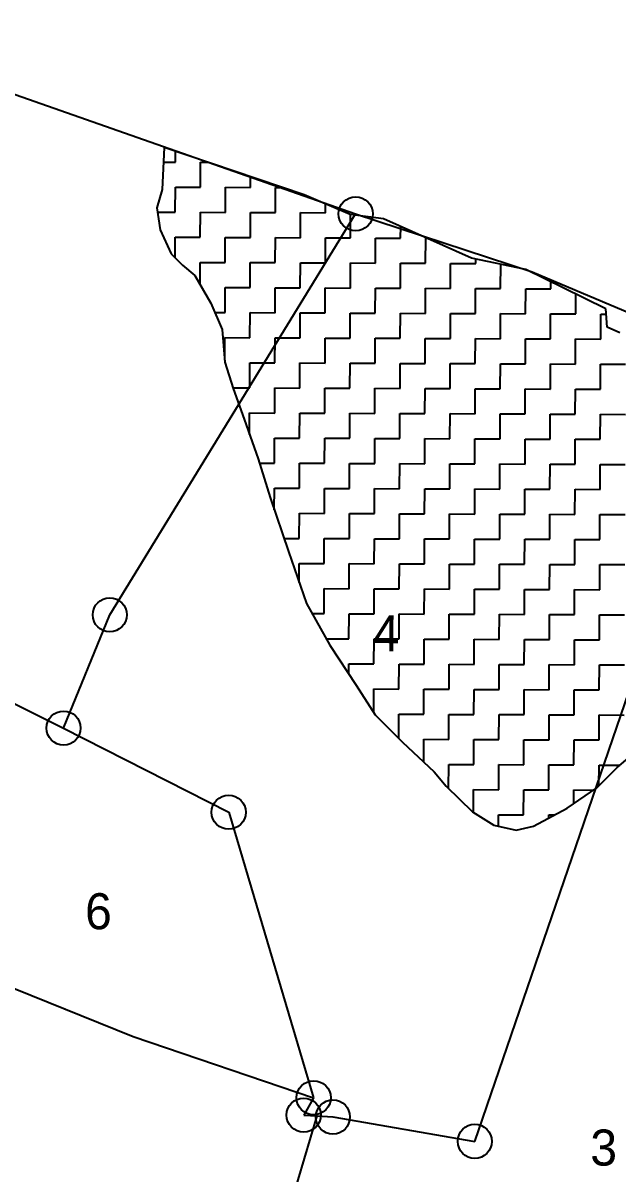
# Model space of a CAD drawing. Header units: metres. Extents: x 274536 to 279488, y 2074615 to 2078106.
# Drawn here: x 278578 to 278699.1, y 2076918.6 to 2077152.9 of the extents above; entities that cross this region are included whole.
import ezdxf

# ---------------------------------------------------------------- set-up
doc = ezdxf.new("R2010")
doc.units = ezdxf.units.M
for name, color, linetype in [('POLY_HATCH', 12, 'Continuous'), ('POLY_PARCEL', 6, 'Continuous'), ('TEXT_PARCEL', 7, 'Continuous'), ('V_BOUND_LINE', 7, 'Continuous')]:
    doc.layers.add(name, color=color, linetype=linetype)
doc.styles.add('TEXT_MAP', font='', dxfattribs={"height": 1.8})
doc.styles.get('TEXT_MAP').set_extended_font_data('Kruti Dev 050')

msp = doc.modelspace()

# ---------------------------------------------------------------- linework, layer by layer
for centre in [(278645.69, 2077114.05), (278595.62, 2077032.42), (278586.22, 2077009.37), (278619.84, 2076992.23), (278637.14, 2076934.11), (278635.11, 2076930.58), (278641.07, 2076930.19), (278669.94, 2076925.23)]:
    msp.add_circle(centre, 3.47)
at = {"layer": 'POLY_HATCH'}
for p, q in [((278606.72, 2077127.57), (278606.31, 2077118.99)), ((278635.21, 2077117.95), (278606.72, 2077127.57)), ((278606.31, 2077118.99), (278605.18, 2077115.27)), ((278644.57, 2077113.94), (278635.21, 2077117.95)), ((278605.18, 2077115.27), (278605.9, 2077110.79)), ((278651.38, 2077113.06), (278644.57, 2077113.94)), ((278669.25, 2077105.04), (278651.38, 2077113.06)), ((278605.9, 2077110.79), (278608.12, 2077105.93)), ((278608.12, 2077105.93), (278610.45, 2077103.58)), ((278680.32, 2077102.73), (278669.25, 2077105.04)), ((278610.45, 2077103.58), (278612.93, 2077101.5)), ((278687.97, 2077099.01), (278680.32, 2077102.73)), ((278612.93, 2077101.5), (278616.23, 2077095.89)), ((278696.65, 2077094.68), (278687.97, 2077099.01)), ((278616.23, 2077095.89), (278618.49, 2077090.5)), ((278696.92, 2077090.99), (278696.65, 2077094.68)), ((278618.49, 2077090.5), (278619.08, 2077083.87)), ((278699.47, 2077089.85), (278696.92, 2077090.99)), ((278619.08, 2077083.87), (278620.72, 2077078.48)), ((278620.72, 2077078.48), (278622.97, 2077072.25)), ((278622.97, 2077072.25), (278625.85, 2077064.16)), ((278625.85, 2077064.16), (278628.3, 2077056.28)), ((278628.3, 2077056.28), (278631.99, 2077045.29)), ((278631.99, 2077045.29), (278635.68, 2077034.72)), ((278635.68, 2077034.72), (278640.41, 2077026.21)), ((278640.41, 2077026.21), (278645.77, 2077018.11)), ((278645.77, 2077018.11), (278649.68, 2077012.09)), ((278649.68, 2077012.09), (278655.26, 2077006.47)), ((278655.26, 2077006.47), (278661.66, 2077000.44)), ((278698.97, 2077001.33), (278706.66, 2077007.93)), ((278694.81, 2076997.21), (278698.97, 2077001.33)), ((278661.66, 2077000.44), (278664.13, 2076997.53)), ((278664.13, 2076997.53), (278669.5, 2076992.33)), ((278688.78, 2076993.09), (278694.81, 2076997.21)), ((278669.5, 2076992.33), (278673.84, 2076989.62)), ((278681.93, 2076989.39), (278688.78, 2076993.09)), ((278673.84, 2076989.62), (278678.4, 2076988.57)), ((278678.4, 2076988.57), (278681.93, 2076989.39))]:
    msp.add_line(p, q, dxfattribs=at)
at = {"layer": 'POLY_HATCH', "linetype": 'Continuous'}
for p, q in [((278609, 2077124.59), (278609.01, 2077126.79)), ((278606.57, 2077124.6), (278609, 2077124.59)), ((278614.08, 2077119.47), (278614.1, 2077124.57)), ((278614.1, 2077124.57), (278615.61, 2077124.56)), ((278624.29, 2077119.43), (278624.29, 2077121.63)), ((278608.96, 2077114.39), (278608.98, 2077119.49)), ((278608.98, 2077119.49), (278614.08, 2077119.47)), ((278619.17, 2077114.35), (278619.19, 2077119.45)), ((278619.19, 2077119.45), (278624.29, 2077119.43)), ((278629.37, 2077114.31), (278629.39, 2077119.41)), ((278629.39, 2077119.41), (278630.9, 2077119.4)), ((278639.57, 2077114.27), (278639.58, 2077116.08)), ((278605.32, 2077114.4), (278608.96, 2077114.39)), ((278614.05, 2077109.27), (278614.07, 2077114.37)), ((278614.07, 2077114.37), (278619.17, 2077114.35)), ((278624.25, 2077109.23), (278624.27, 2077114.33)), ((278624.27, 2077114.33), (278629.37, 2077114.31)), ((278634.45, 2077109.19), (278634.47, 2077114.29)), ((278634.47, 2077114.29), (278639.57, 2077114.27)), ((278644.65, 2077109.15), (278644.67, 2077113.93)), ((278654.85, 2077109.11), (278654.86, 2077111.5)), ((278608.93, 2077105.12), (278608.95, 2077109.29)), ((278608.95, 2077109.29), (278614.05, 2077109.27)), ((278619.13, 2077104.15), (278619.15, 2077109.25)), ((278619.15, 2077109.25), (278624.25, 2077109.23)), ((278629.33, 2077104.11), (278629.35, 2077109.21)), ((278629.35, 2077109.21), (278634.45, 2077109.19)), ((278639.53, 2077104.07), (278639.55, 2077109.17)), ((278639.55, 2077109.17), (278644.65, 2077109.15)), ((278649.73, 2077104.03), (278649.75, 2077109.13)), ((278649.75, 2077109.13), (278654.85, 2077109.11)), ((278659.93, 2077103.99), (278659.95, 2077109.09)), ((278659.95, 2077109.09), (278660.23, 2077109.09)), ((278670.13, 2077103.95), (278670.14, 2077104.86)), ((278614.01, 2077099.67), (278614.03, 2077104.17)), ((278614.03, 2077104.17), (278619.13, 2077104.15)), ((278624.21, 2077099.03), (278624.23, 2077104.13)), ((278624.23, 2077104.13), (278629.33, 2077104.11)), ((278634.41, 2077098.99), (278634.43, 2077104.09)), ((278634.43, 2077104.09), (278639.53, 2077104.07)), ((278644.61, 2077098.95), (278644.63, 2077104.05)), ((278644.63, 2077104.05), (278649.73, 2077104.03)), ((278654.81, 2077098.91), (278654.83, 2077104.01)), ((278654.83, 2077104.01), (278659.93, 2077103.99)), ((278665.01, 2077098.87), (278665.03, 2077103.97)), ((278665.03, 2077103.97), (278670.13, 2077103.95)), ((278675.21, 2077098.83), (278675.23, 2077103.79)), ((278685.41, 2077098.79), (278685.42, 2077100.25)), ((278619.09, 2077093.95), (278619.11, 2077099.05)), ((278619.11, 2077099.05), (278624.21, 2077099.03)), ((278629.29, 2077093.91), (278629.31, 2077099.01)), ((278629.31, 2077099.01), (278634.41, 2077098.99)), ((278639.49, 2077093.87), (278639.51, 2077098.97)), ((278639.51, 2077098.97), (278644.61, 2077098.95)), ((278649.69, 2077093.83), (278649.71, 2077098.93)), ((278649.71, 2077098.93), (278654.81, 2077098.91)), ((278659.89, 2077093.79), (278659.91, 2077098.89)), ((278659.91, 2077098.89), (278665.01, 2077098.87)), ((278670.09, 2077093.75), (278670.11, 2077098.85)), ((278670.11, 2077098.85), (278675.21, 2077098.83)), ((278680.29, 2077093.71), (278680.31, 2077098.81)), ((278680.31, 2077098.81), (278685.41, 2077098.79)), ((278690.5, 2077093.67), (278690.51, 2077097.74)), ((278617.04, 2077093.95), (278619.09, 2077093.95)), ((278624.17, 2077088.83), (278624.19, 2077093.93)), ((278624.19, 2077093.93), (278629.29, 2077093.91)), ((278634.37, 2077088.79), (278634.39, 2077093.89)), ((278634.39, 2077093.89), (278639.49, 2077093.87)), ((278644.57, 2077088.75), (278644.59, 2077093.85)), ((278644.59, 2077093.85), (278649.69, 2077093.83)), ((278654.77, 2077088.71), (278654.79, 2077093.81)), ((278654.79, 2077093.81), (278659.89, 2077093.79)), ((278664.97, 2077088.67), (278664.99, 2077093.77)), ((278664.99, 2077093.77), (278670.09, 2077093.75)), ((278675.17, 2077088.63), (278675.19, 2077093.73)), ((278675.19, 2077093.73), (278680.29, 2077093.71)), ((278685.37, 2077088.59), (278685.39, 2077093.69)), ((278685.39, 2077093.69), (278690.5, 2077093.67)), ((278695.58, 2077088.55), (278695.6, 2077093.65)), ((278695.6, 2077093.65), (278696.73, 2077093.65)), ((278619.05, 2077084.23), (278619.07, 2077088.85)), ((278619.07, 2077088.85), (278624.17, 2077088.83)), ((278629.25, 2077083.71), (278629.27, 2077088.81)), ((278629.27, 2077088.81), (278634.37, 2077088.79)), ((278639.45, 2077083.67), (278639.47, 2077088.77)), ((278639.47, 2077088.77), (278644.57, 2077088.75)), ((278649.65, 2077083.63), (278649.67, 2077088.73)), ((278649.67, 2077088.73), (278654.77, 2077088.71)), ((278659.85, 2077083.59), (278659.87, 2077088.69)), ((278659.87, 2077088.69), (278664.97, 2077088.67)), ((278670.05, 2077083.55), (278670.07, 2077088.65)), ((278670.07, 2077088.65), (278675.17, 2077088.63)), ((278680.25, 2077083.51), (278680.27, 2077088.61)), ((278680.27, 2077088.61), (278685.37, 2077088.59)), ((278690.46, 2077083.47), (278690.48, 2077088.57)), ((278690.48, 2077088.57), (278695.58, 2077088.55)), ((278624.13, 2077078.62), (278624.15, 2077083.73)), ((278624.15, 2077083.73), (278629.25, 2077083.71)), ((278634.33, 2077078.59), (278634.35, 2077083.69)), ((278634.35, 2077083.69), (278639.45, 2077083.67)), ((278644.53, 2077078.55), (278644.55, 2077083.65)), ((278644.55, 2077083.65), (278649.65, 2077083.63)), ((278654.73, 2077078.51), (278654.75, 2077083.61)), ((278654.75, 2077083.61), (278659.85, 2077083.59)), ((278664.93, 2077078.47), (278664.95, 2077083.57)), ((278664.95, 2077083.57), (278670.05, 2077083.55)), ((278675.13, 2077078.43), (278675.15, 2077083.53)), ((278675.15, 2077083.53), (278680.25, 2077083.51)), ((278685.34, 2077078.39), (278685.36, 2077083.49)), ((278685.36, 2077083.49), (278690.46, 2077083.47)), ((278695.54, 2077078.35), (278695.56, 2077083.45)), ((278695.56, 2077083.45), (278700.66, 2077083.43)), ((278620.67, 2077078.64), (278624.13, 2077078.62)), ((278629.21, 2077073.5), (278629.23, 2077078.61)), ((278629.23, 2077078.61), (278634.33, 2077078.59)), ((278639.41, 2077073.47), (278639.43, 2077078.57)), ((278639.43, 2077078.57), (278644.53, 2077078.55)), ((278649.61, 2077073.43), (278649.63, 2077078.53)), ((278649.63, 2077078.53), (278654.73, 2077078.51)), ((278659.81, 2077073.39), (278659.83, 2077078.49)), ((278659.83, 2077078.49), (278664.93, 2077078.47)), ((278670.01, 2077073.35), (278670.03, 2077078.45)), ((278670.03, 2077078.45), (278675.13, 2077078.43)), ((278680.22, 2077073.31), (278680.24, 2077078.41)), ((278680.24, 2077078.41), (278685.34, 2077078.39)), ((278690.42, 2077073.27), (278690.44, 2077078.37)), ((278690.44, 2077078.37), (278695.54, 2077078.35)), ((278624.09, 2077069.11), (278624.11, 2077073.52)), ((278624.11, 2077073.52), (278629.21, 2077073.5)), ((278634.29, 2077068.38), (278634.31, 2077073.48)), ((278634.31, 2077073.48), (278639.41, 2077073.47)), ((278644.49, 2077068.35), (278644.51, 2077073.45)), ((278644.51, 2077073.45), (278649.61, 2077073.43)), ((278654.69, 2077068.31), (278654.71, 2077073.41)), ((278654.71, 2077073.41), (278659.81, 2077073.39)), ((278664.89, 2077068.27), (278664.91, 2077073.37)), ((278664.91, 2077073.37), (278670.01, 2077073.35)), ((278675.1, 2077068.23), (278675.11, 2077073.33)), ((278675.11, 2077073.33), (278680.22, 2077073.31)), ((278685.3, 2077068.19), (278685.32, 2077073.29)), ((278685.32, 2077073.29), (278690.42, 2077073.27)), ((278695.5, 2077068.15), (278695.52, 2077073.25)), ((278695.52, 2077073.25), (278700.62, 2077073.23)), ((278629.17, 2077063.3), (278629.19, 2077068.4)), ((278629.19, 2077068.4), (278634.29, 2077068.38)), ((278639.37, 2077063.26), (278639.39, 2077068.36)), ((278639.39, 2077068.36), (278644.49, 2077068.35)), ((278649.57, 2077063.22), (278649.59, 2077068.33)), ((278649.59, 2077068.33), (278654.69, 2077068.31)), ((278659.77, 2077063.19), (278659.79, 2077068.29)), ((278659.79, 2077068.29), (278664.89, 2077068.27)), ((278669.97, 2077063.15), (278669.99, 2077068.25)), ((278669.99, 2077068.25), (278675.1, 2077068.23)), ((278680.18, 2077063.11), (278680.2, 2077068.21)), ((278680.2, 2077068.21), (278685.3, 2077068.19)), ((278690.38, 2077063.07), (278690.4, 2077068.17)), ((278690.4, 2077068.17), (278695.5, 2077068.15)), ((278626.11, 2077063.32), (278629.17, 2077063.3)), ((278634.25, 2077058.18), (278634.27, 2077063.28)), ((278634.27, 2077063.28), (278639.37, 2077063.26)), ((278644.45, 2077058.14), (278644.47, 2077063.24)), ((278644.47, 2077063.24), (278649.57, 2077063.22)), ((278654.65, 2077058.1), (278654.67, 2077063.21)), ((278654.67, 2077063.21), (278659.77, 2077063.19)), ((278664.85, 2077058.07), (278664.87, 2077063.17)), ((278664.87, 2077063.17), (278669.97, 2077063.15)), ((278675.06, 2077058.03), (278675.08, 2077063.13)), ((278675.08, 2077063.13), (278680.18, 2077063.11)), ((278685.26, 2077057.99), (278685.28, 2077063.09)), ((278685.28, 2077063.09), (278690.38, 2077063.07)), ((278695.46, 2077057.95), (278695.48, 2077063.05)), ((278695.48, 2077063.05), (278700.58, 2077063.03)), ((278629.13, 2077053.8), (278629.15, 2077058.2)), ((278629.15, 2077058.2), (278634.25, 2077058.18)), ((278639.33, 2077053.06), (278639.35, 2077058.16)), ((278639.35, 2077058.16), (278644.45, 2077058.14)), ((278649.53, 2077053.02), (278649.55, 2077058.12)), ((278649.55, 2077058.12), (278654.65, 2077058.1)), ((278659.73, 2077052.98), (278659.75, 2077058.08)), ((278659.75, 2077058.08), (278664.85, 2077058.07)), ((278669.94, 2077052.94), (278669.96, 2077058.05)), ((278669.96, 2077058.05), (278675.06, 2077058.03)), ((278680.14, 2077052.91), (278680.16, 2077058.01)), ((278680.16, 2077058.01), (278685.26, 2077057.99)), ((278690.34, 2077052.87), (278690.36, 2077057.97)), ((278690.36, 2077057.97), (278695.46, 2077057.95)), ((278634.21, 2077047.98), (278634.23, 2077053.08)), ((278634.23, 2077053.08), (278639.33, 2077053.06)), ((278644.41, 2077047.94), (278644.43, 2077053.04)), ((278644.43, 2077053.04), (278649.53, 2077053.02)), ((278654.61, 2077047.9), (278654.63, 2077053)), ((278654.63, 2077053), (278659.73, 2077052.98)), ((278664.82, 2077047.86), (278664.83, 2077052.96)), ((278664.83, 2077052.96), (278669.94, 2077052.94)), ((278675.02, 2077047.82), (278675.04, 2077052.93)), ((278675.04, 2077052.93), (278680.14, 2077052.91)), ((278685.22, 2077047.79), (278685.24, 2077052.89)), ((278685.24, 2077052.89), (278690.34, 2077052.87)), ((278695.42, 2077047.75), (278695.44, 2077052.85)), ((278695.44, 2077052.85), (278700.54, 2077052.83)), ((278631.08, 2077047.99), (278634.21, 2077047.98)), ((278639.29, 2077042.86), (278639.31, 2077047.96)), ((278639.31, 2077047.96), (278644.41, 2077047.94)), ((278649.49, 2077042.82), (278649.51, 2077047.92)), ((278649.51, 2077047.92), (278654.61, 2077047.9)), ((278659.7, 2077042.78), (278659.71, 2077047.88)), ((278659.71, 2077047.88), (278664.82, 2077047.86)), ((278669.9, 2077042.74), (278669.92, 2077047.84)), ((278669.92, 2077047.84), (278675.02, 2077047.82)), ((278680.1, 2077042.7), (278680.12, 2077047.81)), ((278680.12, 2077047.81), (278685.22, 2077047.79)), ((278690.3, 2077042.67), (278690.32, 2077047.77)), ((278690.32, 2077047.77), (278695.42, 2077047.75)), ((278634.18, 2077039.02), (278634.19, 2077042.88)), ((278634.19, 2077042.88), (278639.29, 2077042.86)), ((278644.37, 2077037.74), (278644.39, 2077042.84)), ((278644.39, 2077042.84), (278649.49, 2077042.82)), ((278654.57, 2077037.7), (278654.59, 2077042.8)), ((278654.59, 2077042.8), (278659.7, 2077042.78)), ((278664.78, 2077037.66), (278664.8, 2077042.76)), ((278664.8, 2077042.76), (278669.9, 2077042.74)), ((278674.98, 2077037.62), (278675, 2077042.72)), ((278675, 2077042.72), (278680.1, 2077042.7)), ((278685.18, 2077037.58), (278685.2, 2077042.68)), ((278685.2, 2077042.68), (278690.3, 2077042.67)), ((278695.38, 2077037.54), (278695.4, 2077042.65)), ((278695.4, 2077042.65), (278700.5, 2077042.63)), ((278639.25, 2077032.66), (278639.27, 2077037.76)), ((278639.27, 2077037.76), (278644.37, 2077037.74)), ((278649.45, 2077032.62), (278649.47, 2077037.72)), ((278649.47, 2077037.72), (278654.57, 2077037.7)), ((278659.66, 2077032.58), (278659.68, 2077037.68)), ((278659.68, 2077037.68), (278664.78, 2077037.66)), ((278669.86, 2077032.54), (278669.88, 2077037.64)), ((278669.88, 2077037.64), (278674.98, 2077037.62)), ((278680.06, 2077032.5), (278680.08, 2077037.6)), ((278680.08, 2077037.6), (278685.18, 2077037.58)), ((278690.26, 2077032.46), (278690.28, 2077037.56)), ((278690.28, 2077037.56), (278695.38, 2077037.54)), ((278636.82, 2077032.67), (278639.25, 2077032.66)), ((278644.33, 2077027.54), (278644.35, 2077032.64)), ((278644.35, 2077032.64), (278649.45, 2077032.62)), ((278654.54, 2077027.5), (278654.56, 2077032.6)), ((278654.56, 2077032.6), (278659.66, 2077032.58)), ((278664.74, 2077027.46), (278664.76, 2077032.56)), ((278664.76, 2077032.56), (278669.86, 2077032.54)), ((278674.94, 2077027.42), (278674.96, 2077032.52)), ((278674.96, 2077032.52), (278680.06, 2077032.5)), ((278685.14, 2077027.38), (278685.16, 2077032.48)), ((278685.16, 2077032.48), (278690.26, 2077032.46)), ((278695.34, 2077027.34), (278695.36, 2077032.44)), ((278695.36, 2077032.44), (278700.46, 2077032.42)), ((278639.66, 2077027.56), (278644.33, 2077027.54)), ((278649.42, 2077022.42), (278649.43, 2077027.52)), ((278649.43, 2077027.52), (278654.54, 2077027.5)), ((278659.62, 2077022.38), (278659.64, 2077027.48)), ((278659.64, 2077027.48), (278664.74, 2077027.46)), ((278669.82, 2077022.34), (278669.84, 2077027.44)), ((278669.84, 2077027.44), (278674.94, 2077027.42)), ((278680.02, 2077022.3), (278680.04, 2077027.4)), ((278680.04, 2077027.4), (278685.14, 2077027.38)), ((278690.22, 2077022.26), (278690.24, 2077027.36)), ((278690.24, 2077027.36), (278695.34, 2077027.34)), ((278644.31, 2077022.44), (278649.42, 2077022.42)), ((278644.31, 2077020.32), (278644.31, 2077022.44)), ((278654.5, 2077017.3), (278654.52, 2077022.4)), ((278654.52, 2077022.4), (278659.62, 2077022.38)), ((278664.7, 2077017.26), (278664.72, 2077022.36)), ((278664.72, 2077022.36), (278669.82, 2077022.34)), ((278674.9, 2077017.22), (278674.92, 2077022.32)), ((278674.92, 2077022.32), (278680.02, 2077022.3)), ((278685.1, 2077017.18), (278685.12, 2077022.28)), ((278685.12, 2077022.28), (278690.22, 2077022.26)), ((278695.3, 2077017.14), (278695.32, 2077022.24)), ((278695.32, 2077022.24), (278700.42, 2077022.22)), ((278649.38, 2077012.56), (278649.4, 2077017.32)), ((278649.4, 2077017.32), (278654.5, 2077017.3)), ((278659.58, 2077012.18), (278659.6, 2077017.28)), ((278659.6, 2077017.28), (278664.7, 2077017.26)), ((278669.78, 2077012.14), (278669.8, 2077017.24)), ((278669.8, 2077017.24), (278674.9, 2077017.22)), ((278679.98, 2077012.1), (278680, 2077017.2)), ((278680, 2077017.2), (278685.1, 2077017.18)), ((278690.18, 2077012.06), (278690.2, 2077017.16)), ((278690.2, 2077017.16), (278695.3, 2077017.14)), ((278654.46, 2077007.28), (278654.48, 2077012.2)), ((278654.48, 2077012.2), (278659.58, 2077012.18)), ((278664.66, 2077007.06), (278664.68, 2077012.16)), ((278664.68, 2077012.16), (278669.78, 2077012.14)), ((278674.86, 2077007.02), (278674.88, 2077012.12)), ((278674.88, 2077012.12), (278679.98, 2077012.1)), ((278685.06, 2077006.98), (278685.08, 2077012.08)), ((278685.08, 2077012.08), (278690.18, 2077012.06)), ((278695.26, 2077006.94), (278695.28, 2077012.04)), ((278695.28, 2077012.04), (278700.38, 2077012.02)), ((278659.54, 2077002.44), (278659.56, 2077007.08)), ((278659.56, 2077007.08), (278664.66, 2077007.06)), ((278669.74, 2077001.94), (278669.76, 2077007.04)), ((278669.76, 2077007.04), (278674.86, 2077007.02)), ((278679.94, 2077001.9), (278679.96, 2077007)), ((278679.96, 2077007), (278685.06, 2077006.98)), ((278690.14, 2077001.86), (278690.16, 2077006.96)), ((278690.16, 2077006.96), (278695.26, 2077006.94)), ((278664.62, 2076997.06), (278664.64, 2077001.96)), ((278664.64, 2077001.96), (278669.74, 2077001.94)), ((278674.82, 2076996.82), (278674.84, 2077001.92)), ((278674.84, 2077001.92), (278679.94, 2077001.9)), ((278685.02, 2076996.78), (278685.04, 2077001.88)), ((278685.04, 2077001.88), (278690.14, 2077001.86)), ((278695.23, 2076997.62), (278695.24, 2077001.84)), ((278695.24, 2077001.84), (278699.54, 2077001.82)), ((278669.7, 2076992.21), (278669.72, 2076996.84)), ((278669.72, 2076996.84), (278674.82, 2076996.82)), ((278679.9, 2076991.7), (278679.92, 2076996.8)), ((278679.92, 2076996.8), (278685.02, 2076996.78)), ((278690.11, 2076994), (278690.12, 2076996.76)), ((278690.12, 2076996.76), (278694.13, 2076996.74)), ((278674.79, 2076989.4), (278674.8, 2076991.72)), ((278674.8, 2076991.72), (278679.9, 2076991.7)), ((278685, 2076991.68), (278686.16, 2076991.67)), ((278685, 2076991.05), (278685, 2076991.68))]:
    msp.add_line(p, q, dxfattribs=at)
at = {"layer": 'POLY_PARCEL'}
for p, q in [((278595.62, 2077032.42), (278645.69, 2077114.05)), ((278669.94, 2076925.23), (278718.38, 2077066.59)), ((278532.15, 2077036.31), (278586.22, 2077009.37)), ((278586.22, 2077009.37), (278595.62, 2077032.42)), ((278586.22, 2077009.37), (278619.84, 2076992.23)), ((278619.84, 2076992.23), (278637.14, 2076934.11)), ((278565.07, 2076960.83), (278600.38, 2076946.56)), ((278600.38, 2076946.56), (278637.14, 2076934.11)), ((278637.14, 2076934.11), (278635.11, 2076930.58)), ((278637.76, 2076930.41), (278616.91, 2076859.98)), ((278635.11, 2076930.58), (278637.76, 2076930.41)), ((278637.76, 2076930.41), (278641.07, 2076930.19)), ((278641.07, 2076930.19), (278669.94, 2076925.23))]:
    msp.add_line(p, q, dxfattribs=at)
at = {"layer": 'V_BOUND_LINE'}
for p, q in [((278534.66, 2077152.89), (278645.69, 2077114.05)), ((278645.69, 2077114.05), (278681.64, 2077102.26)), ((278681.64, 2077102.26), (278722.89, 2077084.78))]:
    msp.add_line(p, q, dxfattribs=at)

# ---------------------------------------------------------------- texts
at = {"layer": 'TEXT_PARCEL', "style": 'TEXT_MAP'}
for s, p in [('4', (278649.15, 2077025)), ('6', (278590.58, 2076968.42)), ('3', (278693.45, 2076920.31))]:
    msp.add_text(s, height=7.34, rotation=359.7791, dxfattribs=at).set_placement(p)

doc.saveas('drawing.dxf')
